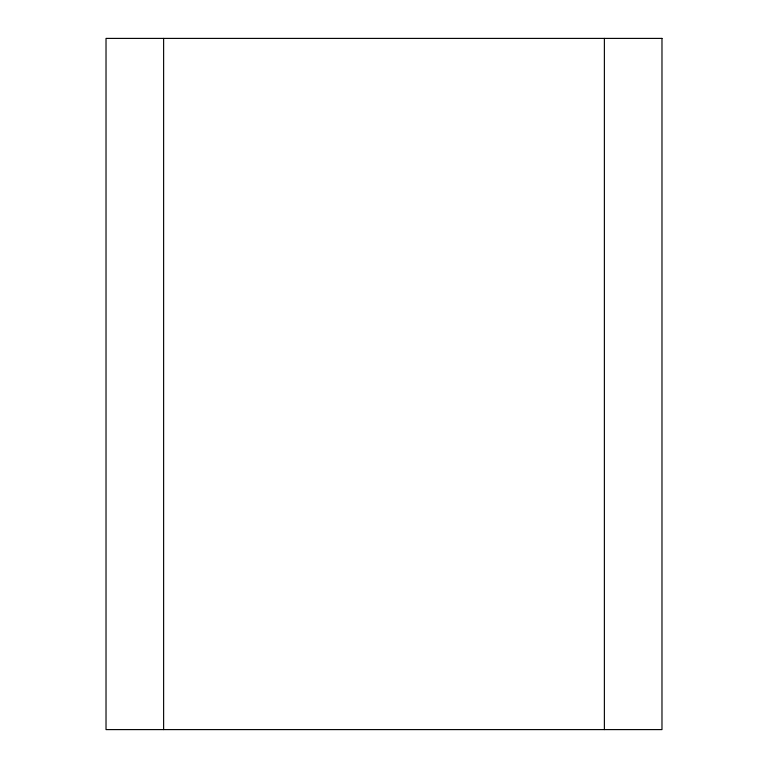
<?xml version="1.0" encoding="UTF-8"?>
<svg xmlns="http://www.w3.org/2000/svg" width="768" height="768" viewBox="0 0 768 768"><rect width="100%" height="100%" fill="white"/><g stroke="black" fill="none" stroke-linecap="round" stroke-linejoin="round"><path stroke-width="1.15" d="M604.378 38.4L604.378 729.6M163.622 38.4L163.622 729.6M661.978 38.4L106.022 38.4L106.022 729.6L661.978 729.6L661.978 38.4"/></g></svg>
